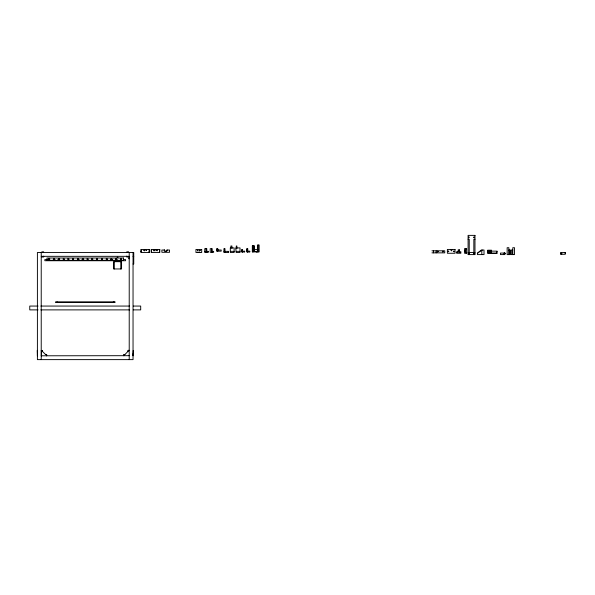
<?xml version="1.0" encoding="UTF-8"?>
<svg xmlns="http://www.w3.org/2000/svg" width="595" height="595" viewBox="0 0 595 595"><rect width="100%" height="100%" fill="white"/><g stroke="black" fill="none" stroke-linecap="round" stroke-linejoin="round"><path stroke-width="0.89" d="M458.18 252.399L458.18 249.818L459.325 249.818L459.325 252.399M561.427 254.281L561.427 252.503M565.25 252.503L565.25 254.281L560.512 254.281L560.512 252.503L565.25 252.503L565.25 253.708M37.403 355.684L37.559 350.329M133.042 355.795L133.206 350.44M123.864 354.65L124.816 354.65L128.066 351.288M477.413 253.262L481.333 250.004L484.01 250.004L484.018 254.593L477.421 254.601L477.413 253.262L480.567 250.926L481.816 250.926L481.816 254.593M253.76 250.212C254.801 251.685 254.824 249.431 253.834 250.949M488.659 252.436L488.227 252.987M468.094 239.205L469.239 239.205L469.239 252.496M474.981 239.205L473.836 239.205L473.836 252.496M231.351 247.914L230.302 247.914L230.302 252.503L234.125 252.503L234.125 247.914L231.931 247.914M236.855 247.914L240.016 247.914L240.016 252.503L236.185 252.503L235.709 247.914L236.282 247.914L236.282 245.995L236.855 245.995L236.855 248.784M253.537 249.603L258.185 249.603M217.77 250.019L221.206 250.019L221.206 251.164L216.714 251.164L216.714 248.68L217.77 248.68L217.77 251.164M508.77 250.012L510.398 250.012L510.398 254.601L507.148 254.601L507.148 247.713L508.866 247.713L508.866 254.601M512.883 250.012L511.254 250.012L511.254 254.601L514.504 254.601L514.504 247.713L512.786 247.713L512.786 254.601M217.77 250.205L218.439 250.019M246.806 250.659L247.282 250.659L247.282 248.74M487.707 250.77L491.529 250.77M431.948 250.815L444.748 250.815L444.748 252.86L431.948 252.86M491.113 251.127L497.078 251.127L497.078 253.537L487.707 253.537L487.707 250.197L491.529 250.197L491.529 253.039L496.505 253.039M241.979 251.231L244.709 251.231L244.709 251.901L241.63 251.901L241.63 249.699L242.582 249.699L242.582 251.901M491.529 251.268L490.763 251.268L490.763 252.719L487.707 252.555M140.926 251.358L141.312 251.358M149.025 251.358L149.538 251.358M206.48 251.358L208.205 251.358L208.205 252.31L204.762 252.31L204.762 248.68L206.77 248.68L206.77 252.31M211.924 251.358L213.642 251.358L213.642 252.31L210.199 252.31L210.199 248.68L212.207 248.68L212.207 252.31M224.984 251.358L228.428 251.358L228.428 252.503L223.936 252.503L223.936 248.68L224.984 248.68L224.984 252.503M230.302 251.358L234.125 251.358M236.185 251.358L240.016 251.358M257.419 251.417L253.894 251.417L253.894 245.78M241.63 251.611L242.009 251.611M487.707 251.596L490.763 251.767M223.936 251.737L224.412 251.737L224.412 248.68M458.18 251.73L456.648 251.73L456.648 253.262L460.857 253.262L460.857 251.73L459.325 251.73L459.325 249.818M497.078 251.7L496.505 251.7L496.505 253.537M41.799 251.834L43.71 251.834M126.728 251.834L128.646 251.834M490.763 252.221L491.529 252.221M468.094 252.496L474.981 252.496M504.27 253.068L500.44 253.068L500.44 254.593L504.843 254.593L504.843 252.682L504.27 252.682L504.27 254.593M504.843 253.351L504.27 253.388L504.843 253.492M504.27 253.567L504.843 253.641M504.27 253.715L504.843 253.715M560.512 253.708L562.096 253.708M504.843 253.842L504.27 253.887L504.843 253.924M41.226 256.326L129.219 256.326M133.042 256.326L133.749 256.326M41.799 256.995L43.71 256.995M126.728 256.995L128.646 256.995M117.074 257.285L118.026 257.285M49.504 259.584L44.863 259.584L44.863 260.736L125.582 260.736L125.582 259.584L123.73 259.584M53.215 259.584L55.067 259.584M57.849 259.584L59.708 259.584M77.335 259.584L79.195 259.584M81.976 259.584L83.828 259.584M110.737 259.584L112.596 259.584M115.378 259.584L117.23 259.584M115.445 261.354L119.654 261.354M133.042 263.979L133.749 263.979L133.749 252.503L37.403 252.503L37.403 359.625L133.042 359.625L133.042 252.503M114.857 301.851L55.588 301.851L55.573 302.431L114.857 302.431M38.073 306.061L29.75 306.061L29.75 309.891L38.073 309.891M40.847 306.061L129.598 306.061M133.295 306.061L140.695 306.061L140.695 309.891L133.295 309.891M40.847 309.891L129.598 309.891M129.219 350.329L128.066 350.329L128.066 351.4M41.226 350.44L42.49 350.44L42.49 351.4L42.371 350.44M128.066 350.44L129.219 350.44M45.622 354.65L46.693 354.65L46.693 355.795M41.226 355.795L129.219 355.684M42.371 351.4L45.741 354.65M443.617 251.358L442.836 251.15L442.68 252.012M438.262 251.358L437.481 251.15L437.325 252.012M132.99 353.899L133.042 355.684M37.24 350.44L37.403 355.795M482.099 250.004L482.099 250.383M512.399 250.012L512.399 254.601M509.253 250.012L509.253 254.601M490.57 251.596L490.57 252.555M474.691 254.601L474.691 253.195L473.546 253.195L473.546 254.601M469.529 254.601L469.529 253.195L468.384 253.195L468.384 254.601M451.776 249.439L451.776 250.971M436.142 250.815L436.142 252.86M433.368 250.815L433.368 252.86M258.185 245.014L258.185 251.901M257.419 251.901L257.419 245.014L259.145 245.014L259.145 251.901L252.325 251.901L252.325 245.78L254.296 245.78L254.296 249.603M257.018 251.417L257.018 251.901M256.609 251.417L256.609 251.901M256.207 251.417L256.207 251.901M253.135 245.78L253.135 251.901M252.644 245.78L252.644 251.901M249.483 251.231L249.483 251.901M248.07 251.231L248.07 251.901M247.765 251.901L247.765 248.74L246.806 248.74L246.806 251.901L249.885 251.901L249.885 251.231L247.163 251.231L247.163 251.901M247.669 251.231L247.669 251.901M247.193 248.74L247.193 250.659M244.307 251.231L244.307 251.901M242.886 251.231L242.886 251.901M242.485 251.231L242.485 251.901M242.009 249.699L241.979 251.901M231.931 248.487L231.931 245.995L230.875 245.995L230.875 247.914M228.294 251.358L228.294 251.93M217.19 248.68L217.19 251.164M211.441 248.68L211.441 252.31M208.071 251.358L208.071 251.93M206.004 248.68L206.004 252.31M204.896 251.358L204.896 251.93M199.682 251.737L199.682 252.503M197.964 251.737L197.964 252.503M159.415 249.446L159.415 252.503M157.117 249.446L157.117 250.934M154.938 249.446L154.938 250.934M153.867 249.446L153.867 250.934M151.576 249.446L151.576 252.503M149.152 249.446L149.152 252.503M144.674 249.446L144.674 250.934M141.312 249.446L141.305 252.503M129.219 252.503L129.219 359.625M126.728 256.125L126.728 256.609M124.816 354.65L123.864 354.538L123.864 355.795M120.8 261.688L120.8 268.955M114.872 301.851L114.872 302.431M114.3 261.688L114.3 268.955M113.34 301.851L113.34 302.431M57.105 301.851L57.105 302.431M46.581 354.65L46.581 355.795M43.71 256.125L43.71 256.609M41.338 350.44L41.338 355.795M41.226 252.503L41.226 359.625M167.232 250.019A1.532 1.532 0 0 1 165.708 251.544A1.532 1.532 0 0 1 164.175 250.019M437.444 251.588L438.091 251.7L437.459 251.536M442.806 251.588L443.446 251.7L442.814 251.536M197.451 250.346L198.016 250.458L197.451 250.346M199.63 250.346L200.195 250.458L199.63 250.346M450.921 250.049L451.479 250.16L450.921 250.049M457.131 252.444L457.681 252.607L457.153 252.392M458.47 250.436L459.035 250.547L458.47 250.436M459.816 252.444L460.352 252.607L459.831 252.392M448.109 251.261C448.704 252.838 449.307 250.079 448.109 251.261M48.805 259.018C49.504 261.212 50.508 257.471 48.805 259.018M49.035 259.085L49.675 259.256L49.035 259.085M53.587 259.018C54.286 261.212 55.29 257.471 53.587 259.018M53.818 259.085L54.457 259.256L53.818 259.085M58.37 259.018C59.069 261.212 60.073 257.471 58.37 259.018M58.6 259.085L59.24 259.256L58.6 259.085M63.152 259.018C63.851 261.212 64.855 257.471 63.152 259.018M63.382 259.085L64.022 259.256L63.382 259.085M67.934 259.018C68.633 261.212 69.637 257.471 67.934 259.018M68.165 259.085L68.804 259.256L68.165 259.085M72.709 259.018C73.416 261.212 74.42 257.471 72.709 259.018M72.947 259.085L73.587 259.256L72.947 259.085M77.491 259.018C78.198 261.212 79.202 257.471 77.491 259.018M77.729 259.085L78.369 259.256L77.729 259.085M82.274 259.018C82.98 261.212 83.984 257.471 82.274 259.018M82.512 259.085L83.151 259.256L82.512 259.085M87.056 259.018C87.763 261.212 88.767 257.471 87.056 259.018M87.294 259.085L87.934 259.256L87.294 259.085M91.838 259.018C92.545 261.212 93.541 257.471 91.838 259.018M92.076 259.085L92.716 259.256L92.076 259.085M96.621 259.018C97.327 261.212 98.324 257.471 96.621 259.018M96.859 259.085L97.498 259.256L96.859 259.085M101.403 259.018C102.109 261.212 103.106 257.471 101.403 259.018M101.641 259.085L102.281 259.256L101.641 259.085M106.185 259.018C106.892 261.212 107.888 257.471 106.185 259.018M106.423 259.085L107.063 259.256L106.423 259.085M110.968 259.018C111.674 261.212 112.671 257.471 110.968 259.018M111.206 259.085L111.845 259.256L111.206 259.085M115.75 259.018C116.456 261.212 117.453 257.471 115.75 259.018M115.988 259.085L116.627 259.256L115.988 259.085M120.532 259.018C121.239 261.212 122.235 257.471 120.532 259.018M120.77 259.085L121.41 259.256L120.77 259.085M143.864 250.324L144.421 250.473L143.864 250.324M146.043 250.324L146.601 250.473L146.043 250.324M154.127 250.324L154.678 250.473L154.127 250.324M156.306 250.324L156.864 250.473L156.306 250.324M468.585 237.189C469.053 238.655 469.723 236.163 468.585 237.189M468.681 253.619L469.232 253.768L468.681 253.619M473.754 237.189C474.222 238.655 474.884 236.163 473.754 237.189M473.843 253.619L474.401 253.768L473.843 253.619M453.479 251.224C453.911 252.853 454.788 250.153 453.479 251.224M488.383 252.042L488.949 252.079L488.383 252.042M466.443 248.777L466.324 248.866A2.655 2.655 0 0 0 466.324 252.972L466.257 253.061A2.767 2.767 0 0 1 466.249 248.777L466.443 248.777M474.981 235.375L468.094 235.375L468.094 254.601L474.981 254.601L474.981 235.375M466.606 248.576L464.569 248.576L464.569 253.262L466.606 253.262L466.606 248.576M149.524 249.446L140.941 249.446L140.926 252.503L149.538 252.503L149.538 249.446M159.787 249.446L151.197 249.446L151.19 252.503L159.795 252.503L159.795 249.446M201.69 249.446L195.956 249.446L195.956 252.503L201.69 252.503L201.69 249.446M455.026 249.439L447.373 249.439L447.373 253.262L455.026 253.262L455.026 249.439M164.555 250.019L161.877 250.019L161.877 252.31L169.53 252.31L169.53 250.019L166.853 250.019A1.145 1.145 0 0 1 165.708 251.164A1.145 1.145 0 0 1 164.555 250.019M129.316 257.605L129.026 258.751L129.316 257.605M123.477 258.022L46.968 258.022L46.968 260.32L123.477 260.32L123.477 258.022M121.566 261.688L113.533 261.688L113.533 268.955L121.566 268.955L121.566 261.688"/></g></svg>
